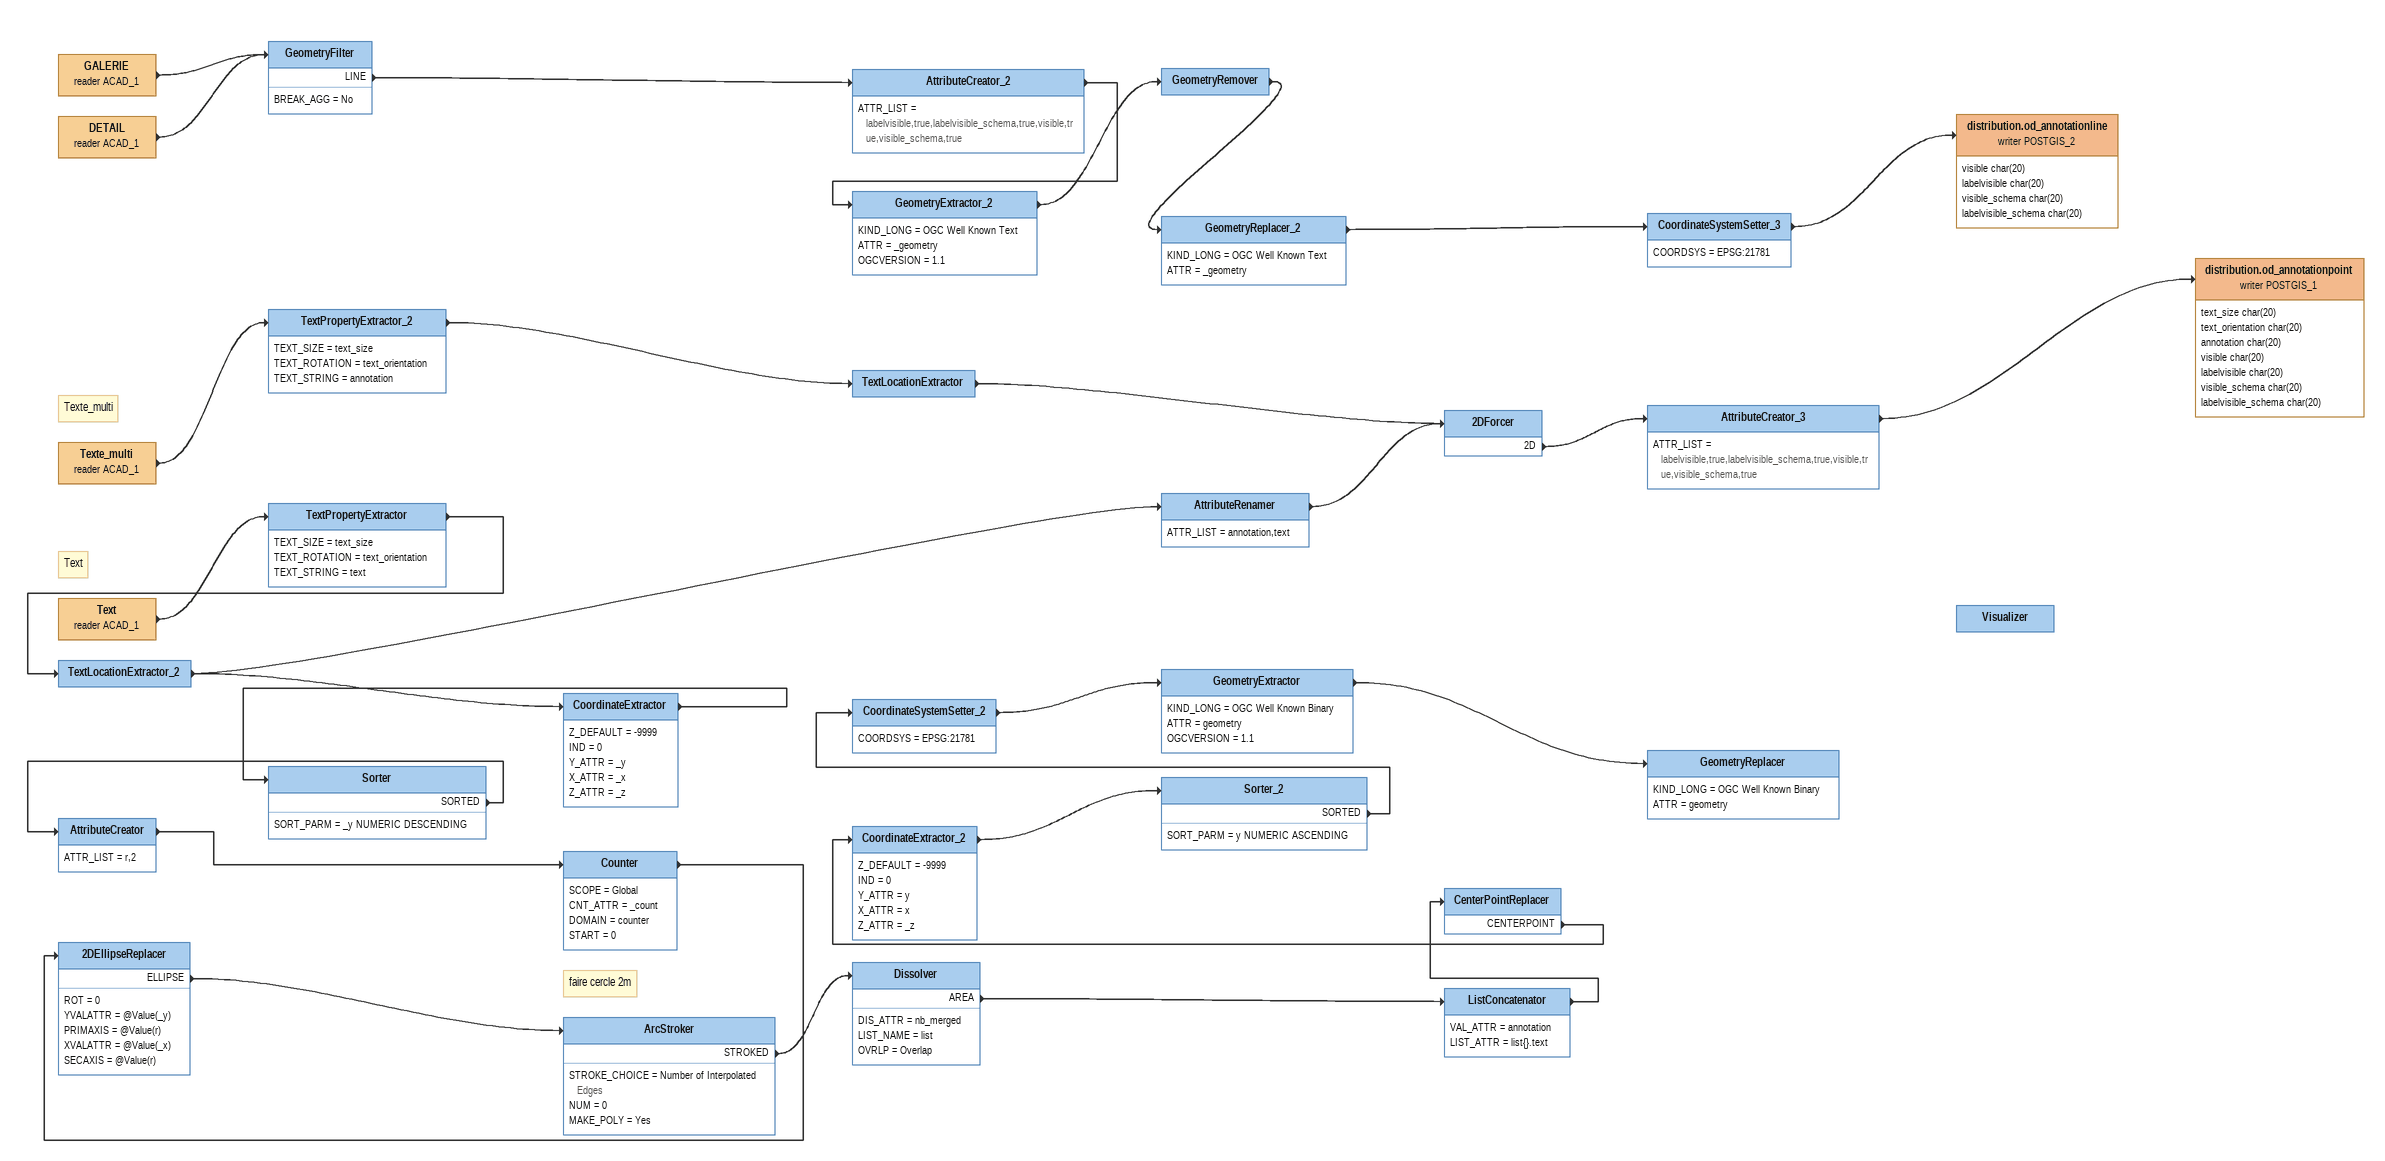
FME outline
GALERIE (reader ACAD_1)
    -> GeometryFilter
DETAIL (reader ACAD_1)
    -> GeometryFilter
GeometryFilter
    BREAK_AGG = No
    LINE -> AttributeCreator_2
AttributeCreator_2
    ATTR_LIST = labelvisible,true,labelvisible_schema,true,visible,true,visible_schema,true
    -> GeometryExtractor_2
GeometryExtractor_2
    KIND_LONG = OGC Well Known Text
    ATTR = _geometry
    OGCVERSION = 1.1
    -> GeometryRemover
GeometryRemover
    -> GeometryReplacer_2
GeometryReplacer_2
    KIND_LONG = OGC Well Known Text
    ATTR = _geometry
    -> CoordinateSystemSetter_3
CoordinateSystemSetter_3
    COORDSYS = EPSG:21781
    -> distribution.od_annotationline (writer POSTGIS_2)
distribution.od_annotationline (writer POSTGIS_2)
    attributes: visible char(20), labelvisible char(20), visible_schema char(20), labelvisible_schema char(20)
Note: Texte_multi
Texte_multi (reader ACAD_1)
    -> TextPropertyExtractor_2
TextPropertyExtractor_2
    TEXT_SIZE = text_size
    TEXT_ROTATION = text_orientation
    TEXT_STRING = annotation
    -> TextLocationExtractor
TextLocationExtractor
    -> 2DForcer
Note: Text
Text (reader ACAD_1)
    -> TextPropertyExtractor
TextPropertyExtractor
    TEXT_SIZE = text_size
    TEXT_ROTATION = text_orientation
    TEXT_STRING = text
    -> TextLocationExtractor_2
TextLocationExtractor_2
    -> CoordinateExtractor
    -> AttributeRenamer
AttributeRenamer
    ATTR_LIST = annotation,text
    -> 2DForcer
2DForcer
    2D -> AttributeCreator_3
AttributeCreator_3
    ATTR_LIST = labelvisible,true,labelvisible_schema,true,visible,true,visible_schema,true
    -> distribution.od_annotationpoint (writer POSTGIS_1)
distribution.od_annotationpoint (writer POSTGIS_1)
    attributes: text_size char(20), text_orientation char(20), annotation char(20), visible char(20), labelvisible char(20), visible_schema char(20), labelvisible_schema char(20)
CoordinateExtractor
    Z_DEFAULT = -9999
    IND = 0
    Y_ATTR = _y
    X_ATTR = _x
    Z_ATTR = _z
    -> Sorter
Sorter
    SORT_PARM = _y NUMERIC DESCENDING
    SORTED -> AttributeCreator
AttributeCreator
    ATTR_LIST = r,2
    -> Counter
Counter
    SCOPE = Global
    CNT_ATTR = _count
    DOMAIN = counter
    START = 0
    -> 2DEllipseReplacer
2DEllipseReplacer
    ROT = 0
    YVALATTR = @Value(_y)
    PRIMAXIS = @Value(r)
    XVALATTR = @Value(_x)
    SECAXIS = @Value(r)
    ELLIPSE -> ArcStroker
Note: faire cercle 2m
ArcStroker
    STROKE_CHOICE = Number of Interpolated Edges
    NUM = 0
    MAKE_POLY = Yes
    STROKED -> Dissolver
Dissolver
    DIS_ATTR = nb_merged
    LIST_NAME = list
    OVRLP = Overlap
    AREA -> ListConcatenator
ListConcatenator
    VAL_ATTR = annotation
    LIST_ATTR = list{}.text
    -> CenterPointReplacer
CenterPointReplacer
    CENTERPOINT -> CoordinateExtractor_2
CoordinateExtractor_2
    Z_DEFAULT = -9999
    IND = 0
    Y_ATTR = y
    X_ATTR = x
    Z_ATTR = _z
    -> Sorter_2
Sorter_2
    SORT_PARM = y NUMERIC ASCENDING
    SORTED -> CoordinateSystemSetter_2
CoordinateSystemSetter_2
    COORDSYS = EPSG:21781
    -> GeometryExtractor
GeometryExtractor
    KIND_LONG = OGC Well Known Binary
    ATTR = geometry
    OGCVERSION = 1.1
    -> GeometryReplacer
GeometryReplacer
    KIND_LONG = OGC Well Known Binary
    ATTR = geometry
Visualizer
